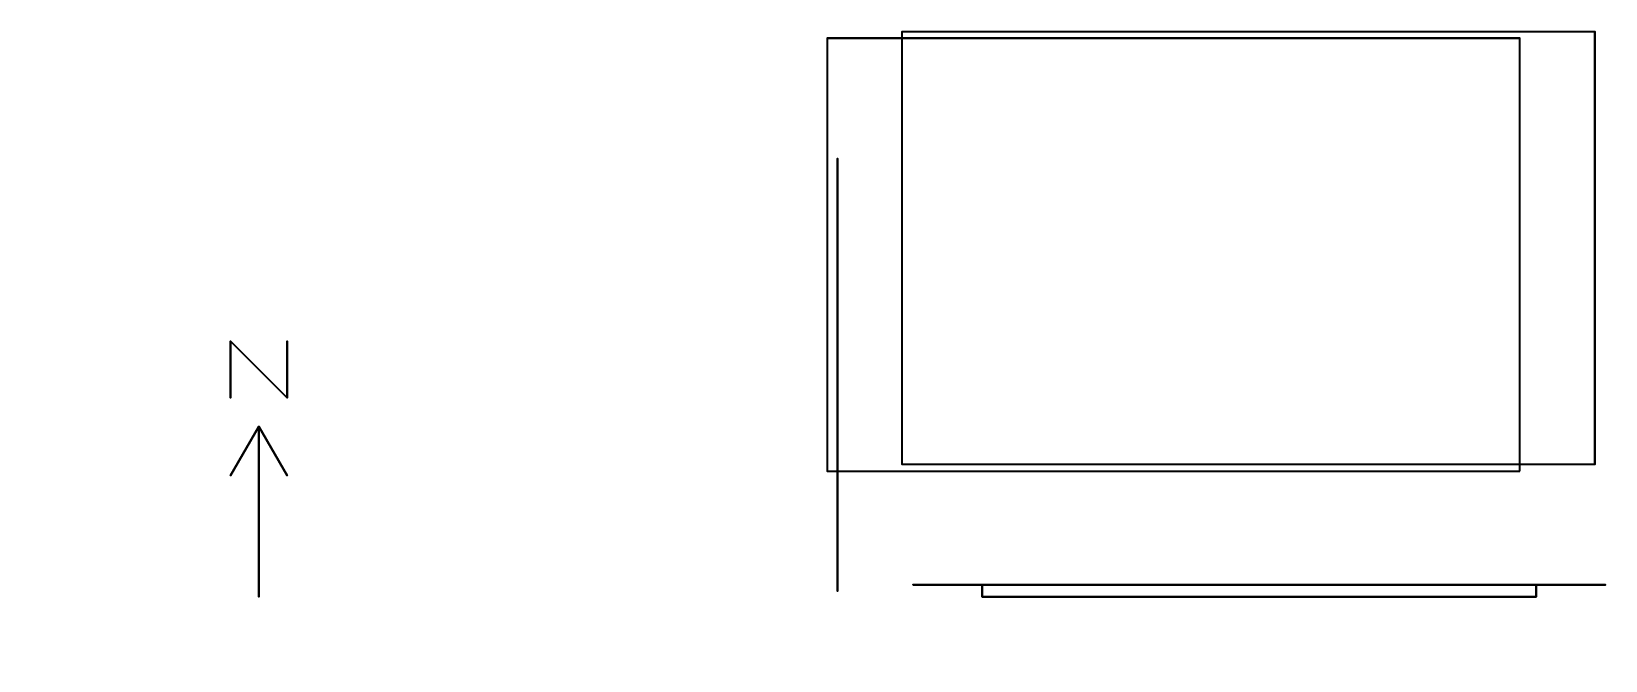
# Model space of a CAD drawing. Header units: metres. Extents: x -15.5 to 12.2, y -1.3 to 9.7.
import ezdxf

# ---------------------------------------------------------------- set-up
doc = ezdxf.new("R2010")
doc.units = ezdxf.units.M

msp = doc.modelspace()

# ---------------------------------------------------------------- linework, layer by layer
at = {"layer": '1', "color": 3}
for points in [[(-12.00842, 4.28664, 0.1), (-12.00842, 4.28664), (-12.00842, 3.28664), (-12.00842, 3.28664, 0.1)], [(-12.00842, 4.28664, 0.1), (-12.00842, 4.28664), (-11.00842, 3.28664), (-11.00842, 3.28664, 0.1)], [(-11.00842, 4.28664, 0.1), (-11.00842, 4.28664), (-11.00842, 3.28664), (-11.00842, 3.28664, 0.1)], [(-11.50842, 2.78664, 0.1), (-11.50842, 2.78664), (-12.00842, 1.92062), (-12.00842, 1.92062, 0.1)], [(-11.50842, 2.78664, 0.1), (-11.50842, 2.78664), (-11.50842, -0.21336), (-11.50842, -0.21336, 0.1)], [(-11.50842, 2.78664, 0.1), (-11.50842, 2.78664), (-11.00842, 1.92062), (-11.00842, 1.92062, 0.1)]]:
    msp.add_3dface(points, dxfattribs=at)
at = {"layer": 'LIVINGZONE', "color": 8}
msp.add_3dface([(12.00678, 9.73712), (12.00678, 2.11712), (-0.18522, 2.11712), (-0.18522, 9.73712)], dxfattribs=at)
at = {"layer": 'LIVINGZONE', "color": 43}
for points in [[(12.00678, 2.11712, 3.6576), (12.00678, 2.11712), (12.00678, 9.73712), (12.00678, 9.73712, 3.6576)], [(10.68358, 9.62135, 3.6576), (10.68358, 9.62135), (-1.50842, 9.62135), (-1.50842, 9.62135, 3.6576)], [(-1.3232, 7.50424, 3.6576), (-1.3232, 7.50424), (-1.3232, -0.11576), (-1.3232, -0.11576, 3.6576)], [(0, 0, 3.6576), (0, 0), (12.192, 0), (12.192, 0, 3.6576)]]:
    msp.add_3dface(points, dxfattribs=at)
at = {"layer": 'LIVINGZONE', "color": 15}
msp.add_3dface([(10.68358, 2.00135, 3.6576), (10.68358, 9.62135, 3.6576), (-1.50842, 9.62135, 3.6576), (-1.50842, 2.00135, 3.6576)], dxfattribs=at)
at = {"layer": 'LIVINGZONE', "color": 143}
for points in [[(1.53958, 9.62135, 2.7432), (1.53958, 9.62135, 0.6096), (0.01558, 9.62135, 0.6096), (0.01558, 9.62135, 2.7432)], [(9.15958, 9.62135, 2.7432), (9.15958, 9.62135, 0.6096), (7.63558, 9.62135, 0.6096), (7.63558, 9.62135, 2.7432)], [(1.524, 0, 2.7432), (1.524, 0, 0.6096), (10.668, 0, 0.6096), (10.668, 0, 2.7432)]]:
    msp.add_3dface(points, dxfattribs=at)
at = {"layer": 'LIVINGZONE', "color": 45}
msp.add_3dface([(-1.3232, 1.40824, 2.4384), (-1.3232, 1.40824, 0.3048), (-1.3232, 0.49384, 0.3048), (-1.3232, 0.49384, 2.4384)], dxfattribs=at)
at = {"layer": 'LIVINGZONE', "color": 13}
for points in [[(1.2192, -0.21336, 2.8956), (1.2192, 0, 2.8956), (10.9728, 0, 2.8956), (10.9728, -0.21336, 2.8956)], [(10.9728, -0.21336, 2.8956), (10.9728, 0, 2.8956), (1.2192, 0, 2.8956), (1.2192, -0.21336, 2.8956)]]:
    msp.add_3dface(points, dxfattribs=at)

doc.saveas('drawing.dxf')
